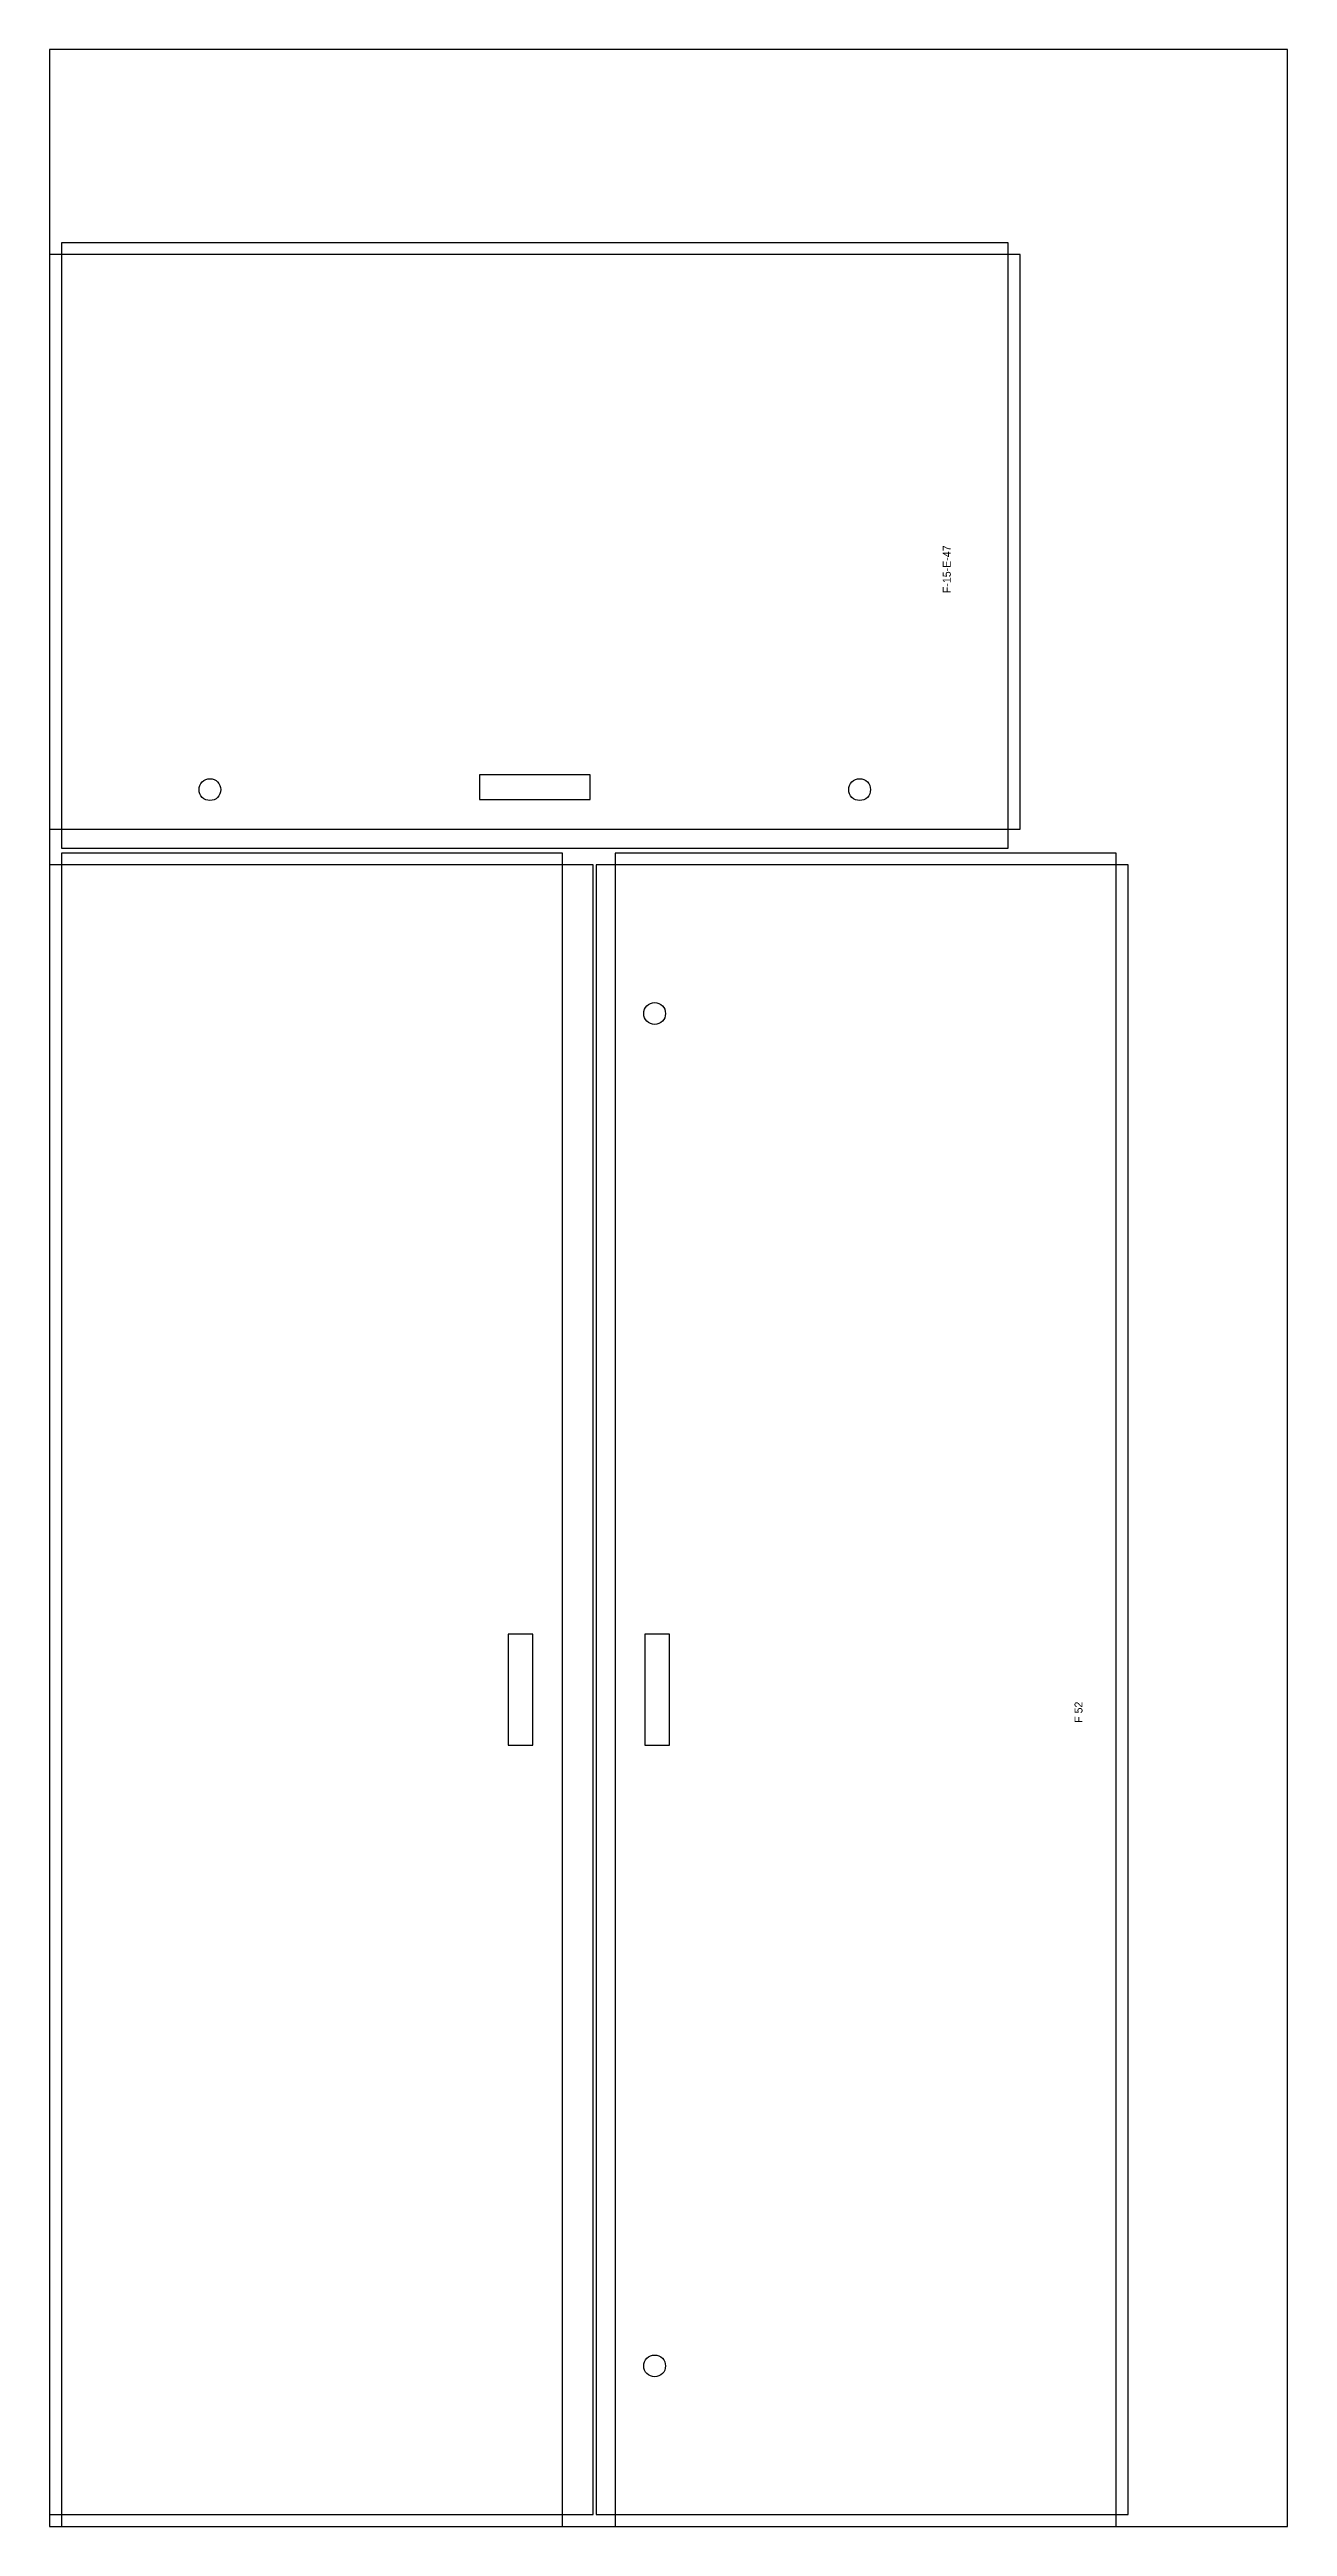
# Model space of a CAD drawing. Header units: metres. Extents: x 0 to 1250, y 0 to 2500.
import ezdxf
from ezdxf.enums import TextEntityAlignment as Align

# ---------------------------------------------------------------- set-up
doc = ezdxf.new("R2010")
doc.units = ezdxf.units.M
for name, color, linetype in [('BIN', 2, 'Continuous'), ('CUT', 4, 'Continuous'), ('DIMENSIONS', 1, 'Continuous')]:
    doc.layers.add(name, color=color, linetype=linetype)

msp = doc.modelspace()

# ---------------------------------------------------------------- linework, layer by layer
at = {"layer": 'BIN'}
msp.add_lwpolyline([(0, 0), (1250, 0), (1250, 2500), (0, 2500), (0, 0)], dxfattribs=at)
at = {"layer": 'CUT'}
for points in [[(968, 1694), (968, 2305), (12, 2305), (12, 1694), (968, 1694)], [(980, 1713), (980, 2293), (0, 2293), (0, 1713), (980, 1713)], [(546, 1743), (546, 1768), (434, 1768), (434, 1743), (546, 1743)], [(0, 12), (549, 12), (549, 1677), (0, 1677), (0, 12)], [(12, 0), (518, 0), (518, 1689), (12, 1689), (12, 0)], [(552, 12), (1089, 12), (1089, 1677), (552, 1677), (552, 12)], [(571, 0), (1077, 0), (1077, 1689), (571, 1689), (571, 0)], [(463, 788.5), (488, 788.5), (488, 900.5), (463, 900.5), (463, 788.5)], [(601, 788.5), (626, 788.5), (626, 900.5), (601, 900.5), (601, 788.5)]]:
    msp.add_lwpolyline(points, dxfattribs=at)
for centre in [(162, 1753), (818, 1753), (611, 1527), (611, 162)]:
    msp.add_circle(centre, 11, dxfattribs=at)

# ---------------------------------------------------------------- texts
at = {"layer": 'DIMENSIONS'}
for s, p in [('F-15-E-47', (906, 1999.5)), ('F 52', (1039, 832.5))]:
    msp.add_text(s, height=8, rotation=90, dxfattribs=at).set_placement(p, align=Align.MIDDLE_RIGHT)

doc.saveas('drawing.dxf')
